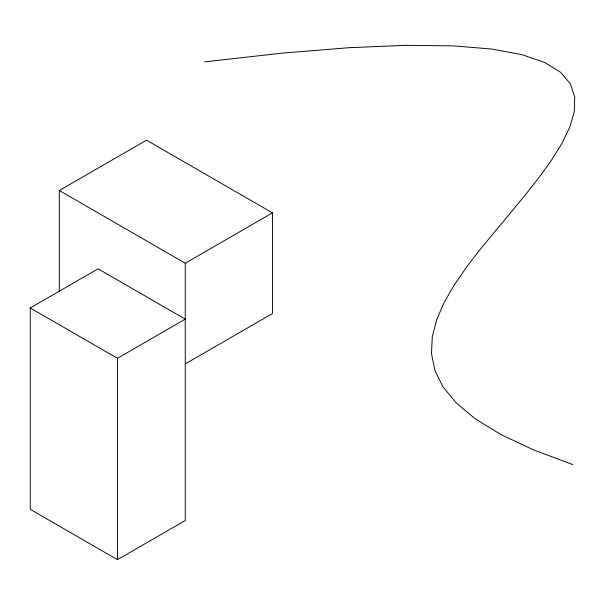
<?xml version="1.0" encoding="UTF-8"?>
<svg xmlns="http://www.w3.org/2000/svg" width="605" height="605" viewBox="0 0 605 605"><rect width="100%" height="100%" fill="white"/><g stroke="black" fill="none" stroke-linecap="round" stroke-linejoin="round"><path stroke-width="0.91" d="M59.313 291.187L59.313 190.507L146.508 140.163L272.454 212.877L272.454 313.564L185.259 363.9M30.25 307.968L98.063 268.809L185.259 319.153L117.446 358.304L30.25 307.968L30.25 509.327L117.446 559.67L185.259 520.519L185.259 263.22L59.313 190.507M185.259 263.22L272.454 212.877M204.634 61.861L282.52 53.104L349.501 47.666L406.265 45.33L453.5 45.867L491.873 49.058L522.07 54.684L544.78 62.519L560.669 72.35L570.439 83.944L574.75 97.095L574.296 111.57L569.751 127.148L561.811 143.612L551.132 160.741L538.42 178.309L524.338 196.103L480.105 249.479L466.515 267.153L454.4 284.736L444.304 302.19L436.757 319.5L432.303 336.637L431.486 353.577L434.844 370.29L442.905 386.769L456.223 402.968L475.326 418.879L500.766 434.466L533.073 449.704L572.784 464.579M117.446 358.304L117.446 559.67"/></g></svg>
